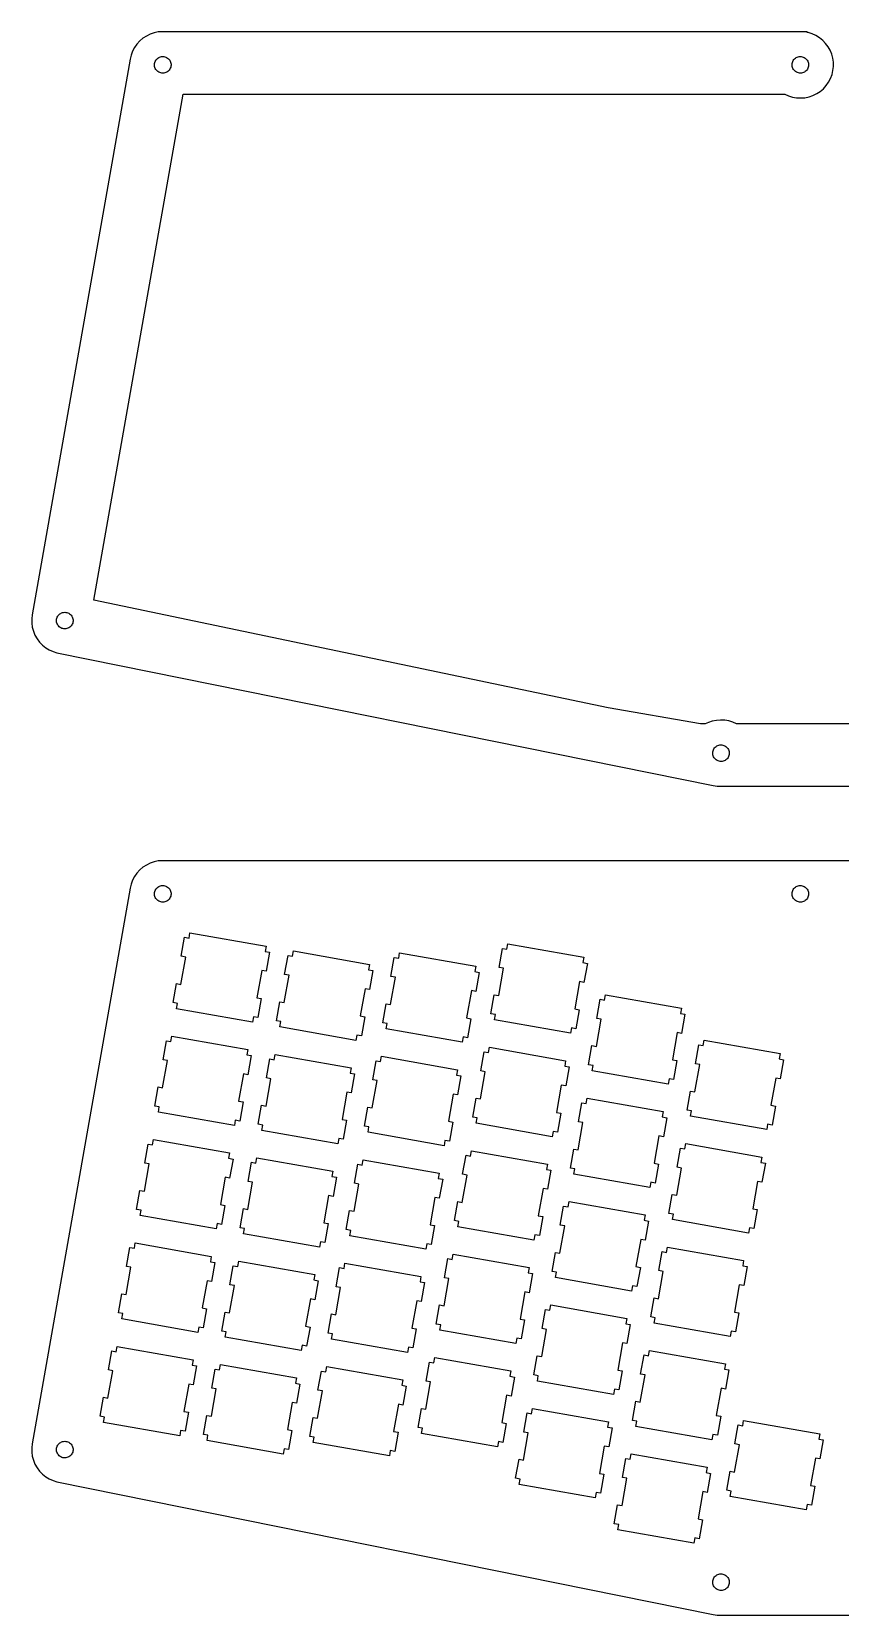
# Model space of a CAD drawing. Header units: metres. Extents: x -146 to 446, y -6 to 280.
# Drawn here: x 153.7 to 300, y -6.3 to 280.2 of the extents above; entities that cross this region are included whole.
import ezdxf

# ---------------------------------------------------------------- set-up
doc = ezdxf.new("R2010")
doc.units = ezdxf.units.M

msp = doc.modelspace()

# ---------------------------------------------------------------- linework, layer by layer
for p, q in [((172.703, 277.992), (172.269, 277.376)), ((173.211, 278.548), (172.703, 277.992)), ((173.785, 279.036), (173.211, 278.548)), ((174.415, 279.449), (173.785, 279.036)), ((175.093, 279.779), (174.415, 279.449)), ((175.806, 280.022), (175.093, 279.779)), ((176.544, 280.174), (175.806, 280.022)), ((177.295, 280.232), (176.544, 280.174)), ((294, 280.232), (177.295, 280.232)), ((294, 280.095), (294, 280.232)), ((294.175, 280.064), (294, 280.095)), ((294.895, 279.841), (294.175, 280.064)), ((295.581, 279.53), (294.895, 279.841)), ((296.223, 279.135), (295.581, 279.53)), ((296.81, 278.663), (296.223, 279.135)), ((297.334, 278.121), (296.81, 278.663)), ((297.785, 277.517), (297.334, 278.121)), ((171.47, 275.274), (153.738, 174.711)), ((171.647, 276.006), (171.47, 275.274)), ((171.915, 276.711), (171.647, 276.006)), ((172.269, 277.376), (171.915, 276.711)), ((176.101, 275.018), (176.21, 275.172)), ((176.21, 275.172), (176.337, 275.311)), ((176.337, 275.311), (176.48, 275.433)), ((176.48, 275.433), (176.638, 275.536)), ((176.638, 275.536), (176.807, 275.619)), ((176.807, 275.619), (176.986, 275.68)), ((176.986, 275.68), (177.17, 275.717)), ((177.17, 275.717), (177.358, 275.732)), ((177.358, 275.732), (177.546, 275.723)), ((177.546, 275.723), (177.732, 275.69)), ((177.732, 275.69), (177.912, 275.634)), ((177.912, 275.634), (178.083, 275.557)), ((178.083, 275.557), (178.244, 275.458)), ((178.244, 275.458), (178.39, 275.34)), ((178.39, 275.34), (178.521, 275.204)), ((178.521, 275.204), (178.634, 275.053)), ((291.487, 275.018), (291.595, 275.172)), ((291.595, 275.172), (291.722, 275.311)), ((291.722, 275.311), (291.866, 275.433)), ((291.866, 275.433), (292.023, 275.536)), ((292.023, 275.536), (292.193, 275.619)), ((292.193, 275.619), (292.371, 275.68)), ((292.371, 275.68), (292.556, 275.718)), ((292.556, 275.718), (292.743, 275.732)), ((292.743, 275.732), (292.932, 275.723)), ((292.932, 275.723), (293.117, 275.69)), ((293.117, 275.69), (293.297, 275.634)), ((293.297, 275.634), (293.469, 275.557)), ((293.469, 275.557), (293.629, 275.458)), ((293.629, 275.458), (293.776, 275.34)), ((293.776, 275.34), (293.907, 275.204)), ((293.907, 275.204), (294.02, 275.053)), ((298.157, 276.862), (297.785, 277.517)), ((298.444, 276.166), (298.157, 276.862)), ((298.642, 275.439), (298.444, 276.166)), ((298.747, 274.692), (298.642, 275.439)), ((175.881, 274.305), (175.902, 274.493)), ((175.883, 274.117), (175.881, 274.305)), ((175.91, 273.93), (175.883, 274.117)), ((175.902, 274.493), (175.946, 274.676)), ((175.959, 273.749), (175.91, 273.93)), ((175.946, 274.676), (176.013, 274.852)), ((176.031, 273.575), (175.959, 273.749)), ((176.013, 274.852), (176.101, 275.018)), ((176.124, 273.411), (176.031, 273.575)), ((176.237, 273.26), (176.124, 273.411)), ((176.368, 273.124), (176.237, 273.26)), ((176.514, 273.006), (176.368, 273.124)), ((176.675, 272.908), (176.514, 273.006)), ((176.846, 272.83), (176.675, 272.908)), ((177.026, 272.774), (176.846, 272.83)), ((177.212, 272.741), (177.026, 272.774)), ((177.4, 272.732), (177.212, 272.741)), ((177.588, 272.747), (177.4, 272.732)), ((177.772, 272.785), (177.588, 272.747)), ((177.951, 272.845), (177.772, 272.785)), ((178.12, 272.928), (177.951, 272.845)), ((178.278, 273.031), (178.12, 272.928)), ((178.421, 273.153), (178.278, 273.031)), ((178.548, 273.292), (178.421, 273.153)), ((178.657, 273.446), (178.548, 273.292)), ((178.634, 275.053), (178.727, 274.89)), ((178.745, 273.612), (178.657, 273.446)), ((178.727, 274.89), (178.799, 274.715)), ((178.812, 273.789), (178.745, 273.612)), ((178.799, 274.715), (178.848, 274.534)), ((178.856, 273.972), (178.812, 273.789)), ((178.848, 274.534), (178.875, 274.347)), ((178.877, 274.159), (178.856, 273.972)), ((178.875, 274.347), (178.877, 274.159)), ((291.266, 274.305), (291.287, 274.493)), ((291.269, 274.117), (291.266, 274.305)), ((291.295, 273.93), (291.269, 274.117)), ((291.287, 274.493), (291.331, 274.676)), ((291.344, 273.749), (291.295, 273.93)), ((291.331, 274.676), (291.398, 274.852)), ((291.416, 273.575), (291.344, 273.749)), ((291.398, 274.852), (291.487, 275.018)), ((291.509, 273.411), (291.416, 273.575)), ((291.622, 273.26), (291.509, 273.411)), ((291.753, 273.124), (291.622, 273.26)), ((291.9, 273.006), (291.753, 273.124)), ((292.06, 272.908), (291.9, 273.006)), ((292.232, 272.83), (292.06, 272.908)), ((292.412, 272.774), (292.232, 272.83)), ((292.597, 272.741), (292.412, 272.774)), ((292.785, 272.732), (292.597, 272.741)), ((292.973, 272.747), (292.785, 272.732)), ((293.158, 272.785), (292.973, 272.747)), ((293.336, 272.845), (293.158, 272.785)), ((293.505, 272.928), (293.336, 272.845)), ((293.663, 273.031), (293.505, 272.928)), ((293.806, 273.153), (293.663, 273.031)), ((293.933, 273.292), (293.806, 273.153)), ((294.042, 273.446), (293.933, 273.292)), ((294.02, 275.053), (294.113, 274.89)), ((294.13, 273.612), (294.042, 273.446)), ((294.113, 274.89), (294.184, 274.715)), ((294.197, 273.789), (294.13, 273.612)), ((294.184, 274.715), (294.234, 274.534)), ((294.242, 273.972), (294.197, 273.789)), ((294.234, 274.534), (294.26, 274.347)), ((294.263, 274.159), (294.242, 273.972)), ((294.26, 274.347), (294.263, 274.159)), ((298.228, 271.753), (298.496, 272.458)), ((298.496, 272.458), (298.673, 273.19)), ((298.673, 273.19), (298.757, 273.939)), ((298.757, 273.939), (298.747, 274.692)), ((295.728, 269.015), (296.359, 269.428)), ((296.359, 269.428), (296.932, 269.916)), ((296.932, 269.916), (297.44, 270.472)), ((297.44, 270.472), (297.875, 271.088)), ((297.875, 271.088), (298.228, 271.753)), ((164.926, 177.366), (181.075, 268.953)), ((181.075, 268.953), (289.917, 268.953)), ((289.917, 268.953), (289.948, 268.934)), ((289.948, 268.934), (290.634, 268.623)), ((290.634, 268.623), (291.354, 268.4)), ((291.354, 268.4), (292.096, 268.27)), ((292.096, 268.27), (292.848, 268.233)), ((292.848, 268.233), (293.599, 268.29)), ((293.599, 268.29), (294.338, 268.442)), ((294.338, 268.442), (295.051, 268.685)), ((295.051, 268.685), (295.728, 269.015)), ((158.605, 174.748), (158.749, 174.871)), ((158.749, 174.871), (158.906, 174.974)), ((158.906, 174.974), (159.076, 175.056)), ((159.076, 175.056), (159.254, 175.117)), ((159.254, 175.117), (159.438, 175.155)), ((159.438, 175.155), (159.626, 175.169)), ((159.626, 175.169), (159.814, 175.16)), ((159.814, 175.16), (160, 175.127)), ((160, 175.127), (160.18, 175.072)), ((160.18, 175.072), (160.351, 174.994)), ((160.351, 174.994), (160.512, 174.895)), ((160.512, 174.895), (160.659, 174.777)), ((257.962, 157.915), (164.926, 177.366)), ((153.738, 174.711), (153.654, 173.963)), ((153.654, 173.963), (153.665, 173.209)), ((153.665, 173.209), (153.77, 172.463)), ((153.77, 172.463), (153.967, 171.736)), ((158.149, 173.743), (158.17, 173.93)), ((158.152, 173.554), (158.149, 173.743)), ((158.178, 173.368), (158.152, 173.554)), ((158.17, 173.93), (158.214, 174.113)), ((158.227, 173.186), (158.178, 173.368)), ((158.214, 174.113), (158.281, 174.289)), ((158.299, 173.012), (158.227, 173.186)), ((158.281, 174.289), (158.37, 174.455)), ((158.392, 172.848), (158.299, 173.012)), ((158.37, 174.455), (158.478, 174.609)), ((158.505, 172.697), (158.392, 172.848)), ((158.478, 174.609), (158.605, 174.748)), ((158.636, 172.562), (158.505, 172.697)), ((158.782, 172.444), (158.636, 172.562)), ((158.943, 172.345), (158.782, 172.444)), ((159.114, 172.267), (158.943, 172.345)), ((159.294, 172.212), (159.114, 172.267)), ((159.48, 172.179), (159.294, 172.212)), ((159.668, 172.17), (159.48, 172.179)), ((159.856, 172.184), (159.668, 172.17)), ((160.04, 172.222), (159.856, 172.184)), ((160.219, 172.283), (160.04, 172.222)), ((160.388, 172.365), (160.219, 172.283)), ((160.546, 172.468), (160.388, 172.365)), ((160.689, 172.59), (160.546, 172.468)), ((160.659, 174.777), (160.789, 174.642)), ((160.816, 172.73), (160.689, 172.59)), ((160.789, 174.642), (160.902, 174.491)), ((160.925, 172.884), (160.816, 172.73)), ((160.902, 174.491), (160.995, 174.327)), ((161.013, 173.05), (160.925, 172.884)), ((160.995, 174.327), (161.067, 174.153)), ((161.08, 173.226), (161.013, 173.05)), ((161.067, 174.153), (161.116, 173.971)), ((161.124, 173.409), (161.08, 173.226)), ((161.116, 173.971), (161.143, 173.785)), ((161.145, 173.596), (161.124, 173.409)), ((161.143, 173.785), (161.145, 173.596)), ((153.967, 171.736), (154.254, 171.039)), ((154.254, 171.039), (154.627, 170.384)), ((154.627, 170.384), (155.078, 169.781)), ((155.078, 169.781), (155.601, 169.239)), ((155.601, 169.239), (156.189, 168.767)), ((156.189, 168.767), (156.83, 168.372)), ((156.83, 168.372), (157.516, 168.061)), ((157.516, 168.061), (158.236, 167.838)), ((158.236, 167.838), (276.989, 143.852)), ((274.704, 154.963), (257.962, 157.915)), ((275.564, 154.963), (274.704, 154.963)), ((276.114, 155.231), (275.564, 154.963)), ((276.827, 155.474), (276.114, 155.231)), ((277.565, 155.625), (276.827, 155.474)), ((278.316, 155.683), (277.565, 155.625)), ((279.069, 155.646), (278.316, 155.683)), ((279.811, 155.516), (279.069, 155.646)), ((280.531, 155.293), (279.811, 155.516)), ((281.217, 154.982), (280.531, 155.293)), ((281.247, 154.963), (281.217, 154.982)), ((318.753, 154.963), (281.247, 154.963)), ((276.902, 149.757), (276.923, 149.944)), ((276.905, 149.569), (276.902, 149.757)), ((276.931, 149.382), (276.905, 149.569)), ((276.923, 149.944), (276.967, 150.127)), ((276.98, 149.2), (276.931, 149.382)), ((276.967, 150.127), (277.034, 150.303)), ((277.052, 149.026), (276.98, 149.2)), ((277.034, 150.303), (277.123, 150.47)), ((277.145, 148.863), (277.052, 149.026)), ((277.123, 150.47), (277.231, 150.624)), ((277.231, 150.624), (277.358, 150.763)), ((277.358, 150.763), (277.502, 150.885)), ((277.502, 150.885), (277.659, 150.988)), ((277.659, 150.988), (277.829, 151.071)), ((277.829, 151.071), (278.007, 151.131)), ((278.007, 151.131), (278.191, 151.169)), ((278.191, 151.169), (278.379, 151.184)), ((278.379, 151.184), (278.567, 151.174)), ((278.567, 151.174), (278.753, 151.142)), ((278.753, 151.142), (278.933, 151.086)), ((278.933, 151.086), (279.104, 151.008)), ((279.104, 151.008), (279.265, 150.91)), ((279.265, 150.91), (279.412, 150.792)), ((279.412, 150.792), (279.542, 150.656)), ((279.542, 150.656), (279.655, 150.505)), ((279.655, 150.505), (279.748, 150.341)), ((279.766, 149.064), (279.678, 148.898)), ((279.748, 150.341), (279.82, 150.167)), ((279.833, 149.24), (279.766, 149.064)), ((279.82, 150.167), (279.87, 149.985)), ((279.877, 149.423), (279.833, 149.24)), ((279.87, 149.985), (279.896, 149.799)), ((279.898, 149.611), (279.877, 149.423)), ((279.896, 149.799), (279.898, 149.611)), ((277.258, 148.712), (277.145, 148.863)), ((277.389, 148.576), (277.258, 148.712)), ((277.535, 148.458), (277.389, 148.576)), ((277.696, 148.359), (277.535, 148.458)), ((277.867, 148.282), (277.696, 148.359)), ((278.047, 148.226), (277.867, 148.282)), ((278.233, 148.193), (278.047, 148.226)), ((278.421, 148.184), (278.233, 148.193)), ((278.609, 148.198), (278.421, 148.184)), ((278.793, 148.236), (278.609, 148.198)), ((278.972, 148.297), (278.793, 148.236)), ((279.141, 148.38), (278.972, 148.297)), ((279.299, 148.483), (279.141, 148.38)), ((279.442, 148.605), (279.299, 148.483)), ((279.569, 148.744), (279.442, 148.605)), ((279.678, 148.898), (279.569, 148.744)), ((276.989, 143.852), (277.731, 143.721)), ((277.731, 143.721), (278.484, 143.684)), ((278.484, 143.684), (321.516, 143.684)), ((173.785, 129.036), (173.211, 128.548)), ((174.415, 129.449), (173.785, 129.036)), ((175.093, 129.779), (174.415, 129.449)), ((175.806, 130.022), (175.093, 129.779)), ((176.544, 130.174), (175.806, 130.022)), ((177.295, 130.232), (176.544, 130.174)), ((422.705, 130.232), (177.295, 130.232)), ((171.915, 126.711), (171.647, 126.006)), ((172.269, 127.376), (171.915, 126.711)), ((172.703, 127.992), (172.269, 127.376)), ((173.211, 128.548), (172.703, 127.992)), ((171.47, 125.274), (153.738, 24.7114)), ((171.647, 126.006), (171.47, 125.274)), ((175.881, 124.305), (175.902, 124.493)), ((175.883, 124.117), (175.881, 124.305)), ((175.91, 123.93), (175.883, 124.117)), ((175.902, 124.493), (175.946, 124.676)), ((175.959, 123.749), (175.91, 123.93)), ((175.946, 124.676), (176.013, 124.852)), ((176.031, 123.575), (175.959, 123.749)), ((176.013, 124.852), (176.101, 125.018)), ((176.124, 123.411), (176.031, 123.575)), ((176.101, 125.018), (176.21, 125.172)), ((176.237, 123.26), (176.124, 123.411)), ((176.21, 125.172), (176.337, 125.311)), ((176.368, 123.124), (176.237, 123.26)), ((176.337, 125.311), (176.48, 125.433)), ((176.48, 125.433), (176.638, 125.536)), ((176.638, 125.536), (176.807, 125.619)), ((176.807, 125.619), (176.986, 125.68)), ((176.986, 125.68), (177.17, 125.717)), ((177.17, 125.717), (177.358, 125.732)), ((177.358, 125.732), (177.546, 125.723)), ((177.546, 125.723), (177.732, 125.69)), ((177.732, 125.69), (177.912, 125.634)), ((177.912, 125.634), (178.083, 125.557)), ((178.083, 125.557), (178.244, 125.458)), ((178.244, 125.458), (178.39, 125.34)), ((178.39, 125.34), (178.521, 125.204)), ((178.548, 123.292), (178.421, 123.153)), ((178.521, 125.204), (178.634, 125.053)), ((178.657, 123.446), (178.548, 123.292)), ((178.634, 125.053), (178.727, 124.89)), ((178.745, 123.612), (178.657, 123.446)), ((178.727, 124.89), (178.799, 124.715)), ((178.812, 123.789), (178.745, 123.612)), ((178.799, 124.715), (178.848, 124.534)), ((178.856, 123.972), (178.812, 123.789)), ((178.848, 124.534), (178.875, 124.347)), ((178.877, 124.159), (178.856, 123.972)), ((178.875, 124.347), (178.877, 124.159)), ((291.266, 124.305), (291.287, 124.493)), ((291.269, 124.117), (291.266, 124.305)), ((291.295, 123.93), (291.269, 124.117)), ((291.287, 124.493), (291.331, 124.676)), ((291.344, 123.749), (291.295, 123.93)), ((291.331, 124.676), (291.398, 124.852)), ((291.416, 123.575), (291.344, 123.749)), ((291.398, 124.852), (291.487, 125.018)), ((291.509, 123.411), (291.416, 123.575)), ((291.487, 125.018), (291.595, 125.172)), ((291.622, 123.26), (291.509, 123.411)), ((291.595, 125.172), (291.722, 125.311)), ((291.753, 123.124), (291.622, 123.26)), ((291.722, 125.311), (291.866, 125.433)), ((291.866, 125.433), (292.023, 125.536)), ((292.023, 125.536), (292.193, 125.619)), ((292.193, 125.619), (292.371, 125.68)), ((292.371, 125.68), (292.556, 125.718)), ((292.556, 125.718), (292.743, 125.732)), ((292.743, 125.732), (292.932, 125.723)), ((292.932, 125.723), (293.117, 125.69)), ((293.117, 125.69), (293.297, 125.634)), ((293.297, 125.634), (293.469, 125.557)), ((293.469, 125.557), (293.629, 125.458)), ((293.629, 125.458), (293.776, 125.34)), ((293.776, 125.34), (293.907, 125.204)), ((293.933, 123.292), (293.806, 123.153)), ((293.907, 125.204), (294.02, 125.053)), ((294.042, 123.446), (293.933, 123.292)), ((294.02, 125.053), (294.113, 124.89)), ((294.13, 123.612), (294.042, 123.446)), ((294.113, 124.89), (294.184, 124.715)), ((294.197, 123.789), (294.13, 123.612)), ((294.184, 124.715), (294.234, 124.534)), ((294.242, 123.972), (294.197, 123.789)), ((294.234, 124.534), (294.26, 124.347)), ((294.263, 124.159), (294.242, 123.972)), ((294.26, 124.347), (294.263, 124.159)), ((176.514, 123.006), (176.368, 123.124)), ((176.675, 122.908), (176.514, 123.006)), ((176.846, 122.83), (176.675, 122.908)), ((177.026, 122.774), (176.846, 122.83)), ((177.212, 122.741), (177.026, 122.774)), ((177.4, 122.732), (177.212, 122.741)), ((177.588, 122.747), (177.4, 122.732)), ((177.772, 122.785), (177.588, 122.747)), ((177.951, 122.845), (177.772, 122.785)), ((178.12, 122.928), (177.951, 122.845)), ((178.278, 123.031), (178.12, 122.928)), ((178.421, 123.153), (178.278, 123.031)), ((291.9, 123.006), (291.753, 123.124)), ((292.06, 122.908), (291.9, 123.006)), ((292.232, 122.83), (292.06, 122.908)), ((292.412, 122.774), (292.232, 122.83)), ((292.597, 122.741), (292.412, 122.774)), ((292.785, 122.732), (292.597, 122.741)), ((292.973, 122.747), (292.785, 122.732)), ((293.158, 122.785), (292.973, 122.747)), ((293.336, 122.845), (293.158, 122.785)), ((293.505, 122.928), (293.336, 122.845)), ((293.663, 123.031), (293.505, 122.928)), ((293.806, 123.153), (293.663, 123.031)), ((180.726, 112.927), (181.334, 116.374)), ((181.334, 116.374), (182.134, 116.232)), ((182.134, 116.232), (182.304, 117.198)), ((182.304, 117.198), (196.062, 114.772)), ((196.062, 114.772), (195.892, 113.807)), ((239.657, 114.213), (239.828, 115.178)), ((239.828, 115.178), (253.585, 112.753)), ((180.657, 107.853), (181.526, 112.785)), ((181.526, 112.785), (180.726, 112.927)), ((195.892, 113.807), (196.692, 113.665)), ((196.692, 113.665), (196.085, 110.218)), ((199.437, 109.627), (200.045, 113.074)), ((200.045, 113.074), (200.845, 112.933)), ((200.845, 112.933), (201.016, 113.899)), ((201.016, 113.899), (214.773, 111.473)), ((218.67, 109.282), (219.277, 112.729)), ((219.277, 112.729), (220.078, 112.588)), ((220.078, 112.588), (220.248, 113.554)), ((220.248, 113.554), (234.006, 111.128)), ((238.249, 110.907), (238.857, 114.354)), ((238.857, 114.354), (239.657, 114.213)), ((253.585, 112.753), (253.415, 111.787)), ((253.415, 111.787), (254.216, 111.646)), ((195.284, 110.36), (194.414, 105.427)), ((196.085, 110.218), (195.284, 110.36)), ((199.368, 104.553), (200.238, 109.486)), ((200.238, 109.486), (199.437, 109.627)), ((214.773, 111.473), (214.603, 110.507)), ((214.603, 110.507), (215.404, 110.366)), ((215.404, 110.366), (214.796, 106.919)), ((218.6, 104.208), (219.47, 109.141)), ((219.47, 109.141), (218.67, 109.282)), ((234.006, 111.128), (233.835, 110.162)), ((233.835, 110.162), (234.636, 110.021)), ((234.636, 110.021), (234.028, 106.574)), ((238.18, 105.833), (239.05, 110.766)), ((239.05, 110.766), (238.249, 110.907)), ((254.216, 111.646), (253.608, 108.199)), ((179.248, 104.547), (179.856, 107.994)), ((179.856, 107.994), (180.657, 107.853)), ((213.995, 107.06), (213.126, 102.128)), ((214.796, 106.919), (213.995, 107.06)), ((233.228, 106.715), (232.358, 101.783)), ((234.028, 106.574), (233.228, 106.715)), ((252.807, 108.34), (251.938, 103.407)), ((253.608, 108.199), (252.807, 108.34)), ((180.049, 104.406), (179.248, 104.547)), ((179.879, 103.44), (180.049, 104.406)), ((193.636, 101.014), (179.879, 103.44)), ((194.414, 105.427), (195.215, 105.286)), ((195.215, 105.286), (194.607, 101.839)), ((197.96, 101.248), (198.567, 104.695)), ((198.567, 104.695), (199.368, 104.553)), ((217.192, 100.903), (217.8, 104.35)), ((217.8, 104.35), (218.6, 104.208)), ((236.772, 102.527), (237.379, 105.974)), ((237.379, 105.974), (238.18, 105.833)), ((251.938, 103.407), (252.738, 103.266)), ((252.738, 103.266), (252.13, 99.8193)), ((255.919, 101.699), (256.526, 105.146)), ((256.526, 105.146), (257.327, 105.005)), ((257.327, 105.005), (257.497, 105.97)), ((257.497, 105.97), (271.255, 103.544)), ((271.255, 103.544), (271.085, 102.579)), ((193.807, 101.98), (193.636, 101.014)), ((194.607, 101.839), (193.807, 101.98)), ((198.76, 101.106), (197.96, 101.248)), ((198.59, 100.141), (198.76, 101.106)), ((213.126, 102.128), (213.926, 101.986)), ((213.926, 101.986), (213.318, 98.5395)), ((217.992, 100.762), (217.192, 100.903)), ((217.822, 99.796), (217.992, 100.762)), ((232.358, 101.783), (233.158, 101.641)), ((233.158, 101.641), (232.551, 98.1946)), ((237.572, 102.386), (236.772, 102.527)), ((237.402, 101.421), (237.572, 102.386)), ((251.159, 98.9949), (237.402, 101.421)), ((255.849, 96.6251), (256.719, 101.558)), ((256.719, 101.558), (255.919, 101.699)), ((271.085, 102.579), (271.885, 102.438)), ((271.885, 102.438), (271.277, 98.9908)), ((177.427, 94.2153), (178.034, 97.6622)), ((178.034, 97.6622), (178.835, 97.5211)), ((178.835, 97.5211), (179.005, 98.4866)), ((179.005, 98.4866), (192.763, 96.0608)), ((212.348, 97.7151), (198.59, 100.141)), ((212.518, 98.6806), (212.348, 97.7151)), ((213.318, 98.5395), (212.518, 98.6806)), ((231.58, 97.3702), (217.822, 99.796)), ((231.75, 98.3357), (231.58, 97.3702)), ((232.551, 98.1946), (231.75, 98.3357)), ((251.33, 99.9604), (251.159, 98.9949)), ((252.13, 99.8193), (251.33, 99.9604)), ((270.477, 99.132), (269.607, 94.1992)), ((271.277, 98.9908), (270.477, 99.132)), ((275.17, 96.7814), (275.34, 97.747)), ((275.34, 97.747), (289.098, 95.3211)), ((192.763, 96.0608), (192.593, 95.0952)), ((192.593, 95.0952), (193.393, 94.9541)), ((193.393, 94.9541), (192.785, 91.5071)), ((197.546, 94.2218), (197.716, 95.1873)), ((197.716, 95.1873), (211.474, 92.7614)), ((216.778, 93.8769), (216.949, 94.8424)), ((216.949, 94.8424), (230.706, 92.4165)), ((234.95, 92.1958), (235.558, 95.6427)), ((235.558, 95.6427), (236.358, 95.5016)), ((236.358, 95.5016), (236.528, 96.4671)), ((236.528, 96.4671), (250.286, 94.0413)), ((254.441, 93.3193), (255.049, 96.7662)), ((255.049, 96.7662), (255.849, 96.6251)), ((273.762, 93.4756), (274.369, 96.9226)), ((274.369, 96.9226), (275.17, 96.7814)), ((289.098, 95.3211), (288.928, 94.3556)), ((177.357, 89.1414), (178.227, 94.0741)), ((178.227, 94.0741), (177.427, 94.2153)), ((196.138, 90.916), (196.746, 94.3629)), ((196.746, 94.3629), (197.546, 94.2218)), ((211.474, 92.7614), (211.304, 91.7959)), ((211.304, 91.7959), (212.104, 91.6548)), ((215.37, 90.5711), (215.978, 94.018)), ((215.978, 94.018), (216.778, 93.8769)), ((230.706, 92.4165), (230.536, 91.451)), ((234.88, 87.1219), (235.75, 92.0547)), ((235.75, 92.0547), (234.95, 92.1958)), ((250.286, 94.0413), (250.116, 93.0757)), ((250.116, 93.0757), (250.916, 92.9346)), ((250.916, 92.9346), (250.308, 89.4877)), ((255.241, 93.1781), (254.441, 93.3193)), ((255.071, 92.2126), (255.241, 93.1781)), ((268.829, 89.7867), (255.071, 92.2126)), ((269.607, 94.1992), (270.407, 94.0581)), ((270.407, 94.0581), (269.8, 90.6111)), ((273.692, 88.4017), (274.562, 93.3345)), ((274.562, 93.3345), (273.762, 93.4756)), ((288.928, 94.3556), (289.728, 94.2144)), ((289.728, 94.2144), (289.12, 90.7675)), ((175.949, 85.8356), (176.557, 89.2825)), ((176.557, 89.2825), (177.357, 89.1414)), ((191.985, 91.6483), (191.115, 86.7155)), ((192.785, 91.5071), (191.985, 91.6483)), ((196.069, 85.842), (196.938, 90.7748)), ((196.938, 90.7748), (196.138, 90.916)), ((212.104, 91.6548), (211.497, 88.2078)), ((215.301, 85.4971), (216.171, 90.4299)), ((216.171, 90.4299), (215.37, 90.5711)), ((230.536, 91.451), (231.337, 91.3099)), ((231.337, 91.3099), (230.729, 87.8629)), ((249.508, 89.6288), (248.638, 84.696)), ((250.308, 89.4877), (249.508, 89.6288)), ((268.999, 90.7523), (268.829, 89.7867)), ((269.8, 90.6111), (268.999, 90.7523)), ((288.32, 90.9086), (287.45, 85.9758)), ((289.12, 90.7675), (288.32, 90.9086)), ((191.115, 86.7155), (191.915, 86.5744)), ((191.915, 86.5744), (191.308, 83.1274)), ((194.66, 82.5363), (195.268, 85.9832)), ((195.268, 85.9832), (196.069, 85.842)), ((210.696, 88.349), (209.826, 83.4162)), ((211.497, 88.2078), (210.696, 88.349)), ((229.928, 88.0041), (229.059, 83.0713)), ((230.729, 87.8629), (229.928, 88.0041)), ((233.472, 83.8161), (234.08, 87.263)), ((234.08, 87.263), (234.88, 87.1219)), ((252.619, 82.9876), (253.227, 86.4346)), ((253.227, 86.4346), (254.027, 86.2934)), ((254.027, 86.2934), (254.198, 87.259)), ((254.198, 87.259), (267.955, 84.8331)), ((272.284, 85.0959), (272.892, 88.5428)), ((272.892, 88.5428), (273.692, 88.4017)), ((287.45, 85.9758), (288.251, 85.8347)), ((176.749, 85.6944), (175.949, 85.8356)), ((176.579, 84.7289), (176.749, 85.6944)), ((190.337, 82.303), (176.579, 84.7289)), ((190.507, 83.2686), (190.337, 82.303)), ((191.308, 83.1274), (190.507, 83.2686)), ((209.826, 83.4162), (210.627, 83.275)), ((210.627, 83.275), (210.019, 79.8281)), ((213.893, 82.1914), (214.5, 85.6383)), ((214.5, 85.6383), (215.301, 85.4971)), ((234.273, 83.6749), (233.472, 83.8161)), ((234.102, 82.7094), (234.273, 83.6749)), ((248.638, 84.696), (249.439, 84.5549)), ((249.439, 84.5549), (248.831, 81.1079)), ((267.955, 84.8331), (267.785, 83.8676)), ((267.785, 83.8676), (268.586, 83.7264)), ((268.586, 83.7264), (267.978, 80.2795)), ((273.085, 84.9548), (272.284, 85.0959)), ((272.914, 83.9892), (273.085, 84.9548)), ((286.672, 81.5634), (272.914, 83.9892)), ((288.251, 85.8347), (287.643, 82.3878)), ((195.461, 82.3951), (194.66, 82.5363)), ((195.291, 81.4296), (195.461, 82.3951)), ((209.048, 79.0037), (195.291, 81.4296)), ((214.693, 82.0502), (213.893, 82.1914)), ((214.523, 81.0847), (214.693, 82.0502)), ((228.281, 78.6588), (214.523, 81.0847)), ((229.059, 83.0713), (229.859, 82.9301)), ((229.859, 82.9301), (229.251, 79.4832)), ((247.86, 80.2835), (234.102, 82.7094)), ((248.03, 81.2491), (247.86, 80.2835)), ((248.831, 81.1079), (248.03, 81.2491)), ((252.55, 77.9137), (253.42, 82.8465)), ((253.42, 82.8465), (252.619, 82.9876)), ((267.177, 80.4206), (266.308, 75.4879)), ((267.978, 80.2795), (267.177, 80.4206)), ((286.842, 82.5289), (286.672, 81.5634)), ((287.643, 82.3878), (286.842, 82.5289)), ((174.127, 75.5039), (174.735, 78.9509)), ((174.735, 78.9509), (175.535, 78.8097)), ((175.535, 78.8097), (175.706, 79.7753)), ((175.706, 79.7753), (189.463, 77.3494)), ((209.219, 79.9693), (209.048, 79.0037)), ((210.019, 79.8281), (209.219, 79.9693)), ((228.451, 79.6244), (228.281, 78.6588)), ((229.251, 79.4832), (228.451, 79.6244)), ((233.059, 76.7903), (233.229, 77.7558)), ((233.229, 77.7558), (246.987, 75.3299)), ((251.142, 74.6079), (251.749, 78.0549)), ((251.749, 78.0549), (252.55, 77.9137)), ((270.462, 74.7643), (271.07, 78.2112)), ((271.07, 78.2112), (271.871, 78.0701)), ((271.871, 78.0701), (272.041, 79.0356)), ((272.041, 79.0356), (285.799, 76.6098)), ((174.058, 70.43), (174.928, 75.3628)), ((174.928, 75.3628), (174.127, 75.5039)), ((189.463, 77.3494), (189.293, 76.3839)), ((189.293, 76.3839), (190.094, 76.2427)), ((190.094, 76.2427), (189.486, 72.7958)), ((192.839, 72.2046), (193.446, 75.6516)), ((193.446, 75.6516), (194.247, 75.5104)), ((194.247, 75.5104), (194.417, 76.476)), ((194.417, 76.476), (208.175, 74.0501)), ((212.071, 71.8597), (212.679, 75.3067)), ((212.679, 75.3067), (213.479, 75.1655)), ((213.479, 75.1655), (213.649, 76.1311)), ((213.649, 76.1311), (227.407, 73.7052)), ((231.65, 73.4845), (232.258, 76.9314)), ((232.258, 76.9314), (233.059, 76.7903)), ((246.987, 75.3299), (246.816, 74.3644)), ((251.942, 74.4668), (251.142, 74.6079)), ((266.308, 75.4879), (267.108, 75.3467)), ((267.108, 75.3467), (266.5, 71.8998)), ((270.393, 69.6904), (271.263, 74.6231)), ((271.263, 74.6231), (270.462, 74.7643)), ((285.799, 76.6098), (285.628, 75.6442)), ((285.628, 75.6442), (286.429, 75.5031)), ((286.429, 75.5031), (285.821, 72.0561)), ((188.685, 72.9369), (187.816, 68.0042)), ((189.486, 72.7958), (188.685, 72.9369)), ((192.769, 67.1307), (193.639, 72.0635)), ((193.639, 72.0635), (192.839, 72.2046)), ((208.175, 74.0501), (208.005, 73.0845)), ((208.005, 73.0845), (208.805, 72.9434)), ((208.805, 72.9434), (208.197, 69.4965)), ((212.002, 66.7858), (212.871, 71.7186)), ((212.871, 71.7186), (212.071, 71.8597)), ((227.407, 73.7052), (227.237, 72.7397)), ((227.237, 72.7397), (228.037, 72.5985)), ((228.037, 72.5985), (227.43, 69.1516)), ((231.581, 68.4105), (232.451, 73.3433)), ((232.451, 73.3433), (231.65, 73.4845)), ((246.816, 74.3644), (247.617, 74.2233)), ((247.617, 74.2233), (247.009, 70.7763)), ((251.772, 73.5012), (251.942, 74.4668)), ((265.53, 71.0754), (251.772, 73.5012)), ((265.7, 72.0409), (265.53, 71.0754)), ((266.5, 71.8998), (265.7, 72.0409)), ((285.021, 72.1973), (284.151, 67.2645)), ((285.821, 72.0561), (285.021, 72.1973)), ((172.65, 67.1242), (173.257, 70.5712)), ((173.257, 70.5712), (174.058, 70.43)), ((207.397, 69.6376), (206.527, 64.7048)), ((208.197, 69.4965), (207.397, 69.6376)), ((226.629, 69.2927), (225.759, 64.3599)), ((227.43, 69.1516), (226.629, 69.2927)), ((246.209, 70.9174), (245.339, 65.9847)), ((247.009, 70.7763), (246.209, 70.9174)), ((268.985, 66.3846), (269.593, 69.8315)), ((269.593, 69.8315), (270.393, 69.6904)), ((173.45, 66.9831), (172.65, 67.1242)), ((173.28, 66.0175), (173.45, 66.9831)), ((187.038, 63.5917), (173.28, 66.0175)), ((187.816, 68.0042), (188.616, 67.863)), ((188.616, 67.863), (188.008, 64.4161)), ((191.361, 63.8249), (191.969, 67.2718)), ((191.969, 67.2718), (192.769, 67.1307)), ((210.593, 63.48), (211.201, 66.9269)), ((211.201, 66.9269), (212.002, 66.7858)), ((230.173, 65.1047), (230.781, 68.5517)), ((230.781, 68.5517), (231.581, 68.4105)), ((245.339, 65.9847), (246.139, 65.8435)), ((249.32, 64.2763), (249.928, 67.7232)), ((249.928, 67.7232), (250.728, 67.5821)), ((250.728, 67.5821), (250.898, 68.5476)), ((250.898, 68.5476), (264.656, 66.1218)), ((264.656, 66.1218), (264.486, 65.1562)), ((269.785, 66.2434), (268.985, 66.3846)), ((269.615, 65.2779), (269.785, 66.2434)), ((284.151, 67.2645), (284.951, 67.1234)), ((284.951, 67.1234), (284.343, 63.6764)), ((187.208, 64.5572), (187.038, 63.5917)), ((188.008, 64.4161), (187.208, 64.5572)), ((192.161, 63.6838), (191.361, 63.8249)), ((191.991, 62.7182), (192.161, 63.6838)), ((206.527, 64.7048), (207.327, 64.5637)), ((207.327, 64.5637), (206.72, 61.1168)), ((211.394, 63.3389), (210.593, 63.48)), ((211.224, 62.3733), (211.394, 63.3389)), ((225.759, 64.3599), (226.56, 64.2188)), ((226.56, 64.2188), (225.952, 60.7719)), ((230.973, 64.9636), (230.173, 65.1047)), ((230.803, 63.998), (230.973, 64.9636)), ((244.561, 61.5722), (230.803, 63.998)), ((246.139, 65.8435), (245.532, 62.3966)), ((249.251, 59.2024), (250.12, 64.1351)), ((250.12, 64.1351), (249.32, 64.2763)), ((264.486, 65.1562), (265.286, 65.0151)), ((265.286, 65.0151), (264.679, 61.5681)), ((283.373, 62.852), (269.615, 65.2779)), ((283.543, 63.8176), (283.373, 62.852)), ((284.343, 63.6764), (283.543, 63.8176)), ((170.828, 56.7926), (171.436, 60.2395)), ((171.436, 60.2395), (172.236, 60.0984)), ((172.236, 60.0984), (172.406, 61.0639)), ((172.406, 61.0639), (186.164, 58.6381)), ((205.749, 60.2924), (191.991, 62.7182)), ((205.919, 61.2579), (205.749, 60.2924)), ((206.72, 61.1168), (205.919, 61.2579)), ((224.981, 59.9475), (211.224, 62.3733)), ((225.152, 60.913), (224.981, 59.9475)), ((225.952, 60.7719), (225.152, 60.913)), ((244.731, 62.5377), (244.561, 61.5722)), ((245.532, 62.3966), (244.731, 62.5377)), ((263.878, 61.7093), (263.008, 56.7765)), ((264.679, 61.5681), (263.878, 61.7093)), ((268.571, 59.3587), (268.742, 60.3243)), ((268.742, 60.3243), (282.499, 57.8984)), ((186.164, 58.6381), (185.994, 57.6725)), ((185.994, 57.6725), (186.794, 57.5314)), ((186.794, 57.5314), (186.187, 54.0844)), ((190.948, 56.7991), (191.118, 57.7646)), ((191.118, 57.7646), (204.876, 55.3387)), ((210.18, 56.4542), (210.35, 57.4197)), ((210.35, 57.4197), (224.108, 54.9939)), ((228.351, 54.7731), (228.959, 58.22)), ((228.959, 58.22), (229.759, 58.0789)), ((229.759, 58.0789), (229.93, 59.0444)), ((229.93, 59.0444), (243.687, 56.6186)), ((247.842, 55.8966), (248.45, 59.3435)), ((248.45, 59.3435), (249.251, 59.2024)), ((267.163, 56.0529), (267.771, 59.4999)), ((267.771, 59.4999), (268.571, 59.3587)), ((282.499, 57.8984), (282.329, 56.9329)), ((170.759, 51.7187), (171.628, 56.6514)), ((171.628, 56.6514), (170.828, 56.7926)), ((189.539, 53.4933), (190.147, 56.9402)), ((190.147, 56.9402), (190.948, 56.7991)), ((204.876, 55.3387), (204.705, 54.3732)), ((208.772, 53.1484), (209.379, 56.5953)), ((209.379, 56.5953), (210.18, 56.4542)), ((224.108, 54.9939), (223.938, 54.0283)), ((228.282, 49.6992), (229.152, 54.632)), ((229.152, 54.632), (228.351, 54.7731)), ((243.687, 56.6186), (243.517, 55.653)), ((243.517, 55.653), (244.318, 55.5119)), ((244.318, 55.5119), (243.71, 52.065)), ((248.643, 55.7554), (247.842, 55.8966)), ((248.473, 54.7899), (248.643, 55.7554)), ((262.23, 52.364), (248.473, 54.7899)), ((263.008, 56.7765), (263.809, 56.6354)), ((263.809, 56.6354), (263.201, 53.1884)), ((267.094, 50.979), (267.964, 55.9118)), ((267.964, 55.9118), (267.163, 56.0529)), ((282.329, 56.9329), (283.129, 56.7917)), ((283.129, 56.7917), (282.522, 53.3448)), ((169.35, 48.4129), (169.958, 51.8598)), ((169.958, 51.8598), (170.759, 51.7187)), ((185.386, 54.2256), (184.516, 49.2928)), ((186.187, 54.0844), (185.386, 54.2256)), ((189.47, 48.4194), (190.34, 53.3521)), ((190.34, 53.3521), (189.539, 53.4933)), ((204.705, 54.3732), (205.506, 54.2321)), ((205.506, 54.2321), (204.898, 50.7851)), ((208.702, 48.0745), (209.572, 53.0072)), ((209.572, 53.0072), (208.772, 53.1484)), ((223.938, 54.0283), (224.738, 53.8872)), ((224.738, 53.8872), (224.13, 50.4402)), ((242.909, 52.2061), (242.04, 47.2733)), ((243.71, 52.065), (242.909, 52.2061)), ((262.401, 53.3296), (262.23, 52.364)), ((263.201, 53.1884), (262.401, 53.3296)), ((281.721, 53.4859), (280.851, 48.5531)), ((282.522, 53.3448), (281.721, 53.4859)), ((184.516, 49.2928), (185.317, 49.1517)), ((185.317, 49.1517), (184.709, 45.7047)), ((204.097, 50.9263), (203.228, 45.9935)), ((204.898, 50.7851), (204.097, 50.9263)), ((223.33, 50.5814), (222.46, 45.6486)), ((224.13, 50.4402), (223.33, 50.5814)), ((226.874, 46.3934), (227.481, 49.8403)), ((227.481, 49.8403), (228.282, 49.6992)), ((246.021, 45.5649), (246.628, 49.0119)), ((246.628, 49.0119), (247.429, 48.8707)), ((247.429, 48.8707), (247.599, 49.8363)), ((247.599, 49.8363), (261.357, 47.4104)), ((265.685, 47.6732), (266.293, 51.1202)), ((266.293, 51.1202), (267.094, 50.979)), ((170.151, 48.2717), (169.35, 48.4129)), ((169.981, 47.3062), (170.151, 48.2717)), ((183.738, 44.8803), (169.981, 47.3062)), ((188.062, 45.1136), (188.669, 48.5605)), ((188.669, 48.5605), (189.47, 48.4194)), ((203.228, 45.9935), (204.028, 45.8524)), ((204.028, 45.8524), (203.42, 42.4054)), ((207.294, 44.7687), (207.902, 48.2156)), ((207.902, 48.2156), (208.702, 48.0745)), ((227.674, 46.2522), (226.874, 46.3934)), ((227.504, 45.2867), (227.674, 46.2522)), ((242.04, 47.2733), (242.84, 47.1322)), ((242.84, 47.1322), (242.232, 43.6852)), ((261.357, 47.4104), (261.187, 46.4449)), ((261.187, 46.4449), (261.987, 46.3037)), ((261.987, 46.3037), (261.379, 42.8568)), ((266.486, 47.5321), (265.685, 47.6732)), ((266.316, 46.5665), (266.486, 47.5321)), ((280.073, 44.1407), (266.316, 46.5665)), ((280.851, 48.5531), (281.652, 48.412)), ((281.652, 48.412), (281.044, 44.9651)), ((183.909, 45.8459), (183.738, 44.8803)), ((184.709, 45.7047), (183.909, 45.8459)), ((188.862, 44.9724), (188.062, 45.1136)), ((188.692, 44.0069), (188.862, 44.9724)), ((202.45, 41.581), (188.692, 44.0069)), ((208.094, 44.6275), (207.294, 44.7687)), ((207.924, 43.662), (208.094, 44.6275)), ((221.682, 41.2361), (207.924, 43.662)), ((222.46, 45.6486), (223.26, 45.5075)), ((223.26, 45.5075), (222.653, 42.0605)), ((241.262, 42.8608), (227.504, 45.2867)), ((241.432, 43.8264), (241.262, 42.8608)), ((242.232, 43.6852), (241.432, 43.8264)), ((245.951, 40.491), (246.821, 45.4238)), ((246.821, 45.4238), (246.021, 45.5649)), ((260.579, 42.9979), (259.709, 38.0652)), ((261.379, 42.8568), (260.579, 42.9979)), ((280.244, 45.1062), (280.073, 44.1407)), ((281.044, 44.9651), (280.244, 45.1062)), ((167.529, 38.0813), (168.136, 41.5282)), ((168.136, 41.5282), (168.937, 41.387)), ((168.937, 41.387), (169.107, 42.3526)), ((169.107, 42.3526), (182.865, 39.9267)), ((202.62, 42.5466), (202.45, 41.581)), ((203.42, 42.4054), (202.62, 42.5466)), ((221.852, 42.2017), (221.682, 41.2361)), ((222.653, 42.0605), (221.852, 42.2017)), ((226.46, 39.3676), (226.63, 40.3331)), ((226.63, 40.3331), (240.388, 37.9072)), ((244.543, 37.1852), (245.151, 40.6322)), ((245.151, 40.6322), (245.951, 40.491)), ((263.864, 37.3416), (264.472, 40.7885)), ((264.472, 40.7885), (265.272, 40.6474)), ((265.272, 40.6474), (265.442, 41.6129)), ((265.442, 41.6129), (279.2, 39.1871)), ((167.459, 33.0073), (168.329, 37.9401)), ((168.329, 37.9401), (167.529, 38.0813)), ((182.865, 39.9267), (182.695, 38.9612)), ((182.695, 38.9612), (183.495, 38.82)), ((183.495, 38.82), (182.887, 35.3731)), ((186.24, 34.7819), (186.848, 38.2289)), ((186.848, 38.2289), (187.648, 38.0877)), ((187.648, 38.0877), (187.818, 39.0533)), ((187.818, 39.0533), (201.576, 36.6274)), ((205.472, 34.437), (206.08, 37.884)), ((206.08, 37.884), (206.88, 37.7428)), ((206.88, 37.7428), (207.051, 38.7084)), ((207.051, 38.7084), (220.808, 36.2825)), ((225.052, 36.0618), (225.66, 39.5087)), ((225.66, 39.5087), (226.46, 39.3676)), ((240.388, 37.9072), (240.218, 36.9417)), ((259.709, 38.0652), (260.509, 37.924)), ((260.509, 37.924), (259.902, 34.4771)), ((264.664, 37.2005), (263.864, 37.3416)), ((279.2, 39.1871), (279.03, 38.2215)), ((279.03, 38.2215), (279.83, 38.0804)), ((279.83, 38.0804), (279.222, 34.6335)), ((182.087, 35.5142), (181.217, 30.5815)), ((182.887, 35.3731), (182.087, 35.5142)), ((186.171, 29.708), (187.04, 34.6408)), ((187.04, 34.6408), (186.24, 34.7819)), ((201.576, 36.6274), (201.406, 35.6619)), ((201.406, 35.6619), (202.206, 35.5207)), ((202.206, 35.5207), (201.599, 32.0738)), ((206.273, 34.2959), (205.472, 34.437)), ((220.808, 36.2825), (220.638, 35.317)), ((220.638, 35.317), (221.439, 35.1758)), ((221.439, 35.1758), (220.831, 31.7289)), ((224.983, 30.9878), (225.852, 35.9206)), ((225.852, 35.9206), (225.052, 36.0618)), ((240.218, 36.9417), (241.018, 36.8006)), ((241.018, 36.8006), (240.41, 33.3536)), ((245.344, 37.0441), (244.543, 37.1852)), ((245.173, 36.0786), (245.344, 37.0441)), ((258.931, 33.6527), (245.173, 36.0786)), ((259.101, 34.6182), (258.931, 33.6527)), ((259.902, 34.4771), (259.101, 34.6182)), ((263.794, 32.2677), (264.664, 37.2005)), ((278.422, 34.7746), (277.552, 29.8418)), ((279.222, 34.6335), (278.422, 34.7746)), ((166.051, 29.7015), (166.659, 33.1485)), ((166.659, 33.1485), (167.459, 33.0073)), ((200.798, 32.2149), (199.928, 27.2822)), ((201.599, 32.0738), (200.798, 32.2149)), ((205.403, 29.3631), (206.273, 34.2959)), ((220.03, 31.87), (219.161, 26.9373)), ((220.831, 31.7289), (220.03, 31.87)), ((239.61, 33.4948), (238.74, 28.562)), ((240.41, 33.3536), (239.61, 33.4948)), ((262.386, 28.9619), (262.994, 32.4088)), ((262.994, 32.4088), (263.794, 32.2677)), ((166.852, 29.5604), (166.051, 29.7015)), ((166.681, 28.5948), (166.852, 29.5604)), ((181.217, 30.5815), (182.017, 30.4403)), ((182.017, 30.4403), (181.41, 26.9934)), ((184.762, 26.4022), (185.37, 29.8492)), ((185.37, 29.8492), (186.171, 29.708)), ((203.995, 26.0573), (204.602, 29.5043)), ((204.602, 29.5043), (205.403, 29.3631)), ((223.574, 27.682), (224.182, 31.129)), ((224.182, 31.129), (224.983, 30.9878)), ((242.721, 26.8536), (243.329, 30.3005)), ((243.329, 30.3005), (244.13, 30.1594)), ((244.13, 30.1594), (244.3, 31.1249)), ((244.3, 31.1249), (258.058, 28.6991)), ((258.058, 28.6991), (257.887, 27.7335)), ((263.187, 28.8207), (262.386, 28.9619)), ((263.016, 27.8552), (263.187, 28.8207)), ((277.552, 29.8418), (278.353, 29.7007)), ((278.353, 29.7007), (277.745, 26.2537)), ((282.334, 27.9924), (282.504, 28.9579)), ((282.504, 28.9579), (296.262, 26.5321)), ((180.439, 26.169), (166.681, 28.5948)), ((180.609, 27.1345), (180.439, 26.169)), ((181.41, 26.9934), (180.609, 27.1345)), ((185.563, 26.2611), (184.762, 26.4022)), ((185.393, 25.2955), (185.563, 26.2611)), ((199.928, 27.2822), (200.729, 27.141)), ((200.729, 27.141), (200.121, 23.6941)), ((204.795, 25.9162), (203.995, 26.0573)), ((204.625, 24.9506), (204.795, 25.9162)), ((219.161, 26.9373), (219.961, 26.7961)), ((219.961, 26.7961), (219.353, 23.3492)), ((224.375, 27.5409), (223.574, 27.682)), ((224.204, 26.5754), (224.375, 27.5409)), ((237.962, 24.1495), (224.204, 26.5754)), ((238.74, 28.562), (239.541, 28.4208)), ((239.541, 28.4208), (238.933, 24.9739)), ((242.652, 21.7797), (243.522, 26.7125)), ((243.522, 26.7125), (242.721, 26.8536)), ((257.887, 27.7335), (258.688, 27.5924)), ((258.688, 27.5924), (258.08, 24.1455)), ((276.774, 25.4293), (263.016, 27.8552)), ((276.944, 26.3949), (276.774, 25.4293)), ((277.745, 26.2537), (276.944, 26.3949)), ((280.925, 24.6866), (281.533, 28.1335)), ((281.533, 28.1335), (282.334, 27.9924)), ((296.262, 26.5321), (296.091, 25.5665)), ((153.738, 24.7114), (153.654, 23.9626)), ((153.654, 23.9626), (153.665, 23.2092)), ((153.665, 23.2092), (153.77, 22.463)), ((158.149, 23.7428), (158.17, 23.93)), ((158.152, 23.5544), (158.149, 23.7428)), ((158.178, 23.3679), (158.152, 23.5544)), ((158.17, 23.93), (158.214, 24.1131)), ((158.227, 23.1861), (158.178, 23.3679)), ((158.214, 24.1131), (158.281, 24.2891)), ((158.299, 23.0119), (158.227, 23.1861)), ((158.281, 24.2891), (158.37, 24.4555)), ((158.392, 22.8482), (158.299, 23.0119)), ((158.37, 24.4555), (158.478, 24.6094)), ((158.478, 24.6094), (158.605, 24.7485)), ((158.605, 24.7485), (158.749, 24.8706)), ((158.749, 24.8706), (158.906, 24.9737)), ((158.906, 24.9737), (159.076, 25.0563)), ((159.076, 25.0563), (159.254, 25.117)), ((159.254, 25.117), (159.438, 25.1549)), ((159.438, 25.1549), (159.626, 25.1693)), ((159.626, 25.1693), (159.814, 25.1601)), ((159.814, 25.1601), (160, 25.1274)), ((160, 25.1274), (160.18, 25.0717)), ((160.18, 25.0717), (160.351, 24.9939)), ((160.351, 24.9939), (160.512, 24.8952)), ((160.512, 24.8952), (160.659, 24.7772)), ((160.659, 24.7772), (160.789, 24.6417)), ((160.789, 24.6417), (160.902, 24.4908)), ((160.902, 24.4908), (160.995, 24.327)), ((161.013, 23.0498), (160.925, 22.8835)), ((160.995, 24.327), (161.067, 24.1529)), ((161.08, 23.2259), (161.013, 23.0498)), ((161.067, 24.1529), (161.116, 23.9711)), ((161.124, 23.409), (161.08, 23.2259)), ((161.116, 23.9711), (161.143, 23.7846)), ((161.145, 23.5962), (161.124, 23.409)), ((161.143, 23.7846), (161.145, 23.5962)), ((199.15, 22.8697), (185.393, 25.2955)), ((199.321, 23.8352), (199.15, 22.8697)), ((200.121, 23.6941), (199.321, 23.8352)), ((218.383, 22.5248), (204.625, 24.9506)), ((218.553, 23.4903), (218.383, 22.5248)), ((219.353, 23.3492), (218.553, 23.4903)), ((238.132, 25.115), (237.962, 24.1495)), ((238.933, 24.9739), (238.132, 25.115)), ((257.279, 24.2866), (256.41, 19.3538)), ((258.08, 24.1455), (257.279, 24.2866)), ((280.856, 19.6127), (281.726, 24.5455)), ((281.726, 24.5455), (280.925, 24.6866)), ((296.091, 25.5665), (296.892, 25.4254)), ((296.892, 25.4254), (296.284, 21.9785)), ((153.77, 22.463), (153.967, 21.7359)), ((153.967, 21.7359), (154.254, 21.0393)), ((154.254, 21.0393), (154.627, 20.3841)), ((154.627, 20.3841), (155.078, 19.7808)), ((158.505, 22.6973), (158.392, 22.8482)), ((158.636, 22.5618), (158.505, 22.6973)), ((158.782, 22.4438), (158.636, 22.5618)), ((158.943, 22.3451), (158.782, 22.4438)), ((159.114, 22.2672), (158.943, 22.3451)), ((159.294, 22.2115), (159.114, 22.2672)), ((159.48, 22.1788), (159.294, 22.2115)), ((159.668, 22.1696), (159.48, 22.1788)), ((159.856, 22.1841), (159.668, 22.1696)), ((160.04, 22.222), (159.856, 22.1841)), ((160.219, 22.2827), (160.04, 22.222)), ((160.388, 22.3652), (160.219, 22.2827)), ((160.546, 22.4684), (160.388, 22.3652)), ((160.689, 22.5905), (160.546, 22.4684)), ((160.816, 22.7296), (160.689, 22.5905)), ((160.925, 22.8835), (160.816, 22.7296)), ((241.244, 18.4739), (241.852, 21.9208)), ((241.852, 21.9208), (242.652, 21.7797)), ((260.564, 18.6302), (261.172, 22.0772)), ((261.172, 22.0772), (261.973, 21.936)), ((261.973, 21.936), (262.143, 22.9016)), ((262.143, 22.9016), (275.901, 20.4757)), ((275.901, 20.4757), (275.73, 19.5102)), ((295.484, 22.1196), (294.614, 17.1868)), ((296.284, 21.9785), (295.484, 22.1196)), ((155.078, 19.7808), (155.601, 19.2388)), ((155.601, 19.2388), (156.189, 18.7666)), ((156.189, 18.7666), (156.83, 18.3718)), ((156.83, 18.3718), (157.516, 18.0605)), ((157.516, 18.0605), (158.236, 17.8377)), ((158.236, 17.8377), (276.989, -6.1479)), ((242.044, 18.3327), (241.244, 18.4739)), ((241.874, 17.3672), (242.044, 18.3327)), ((255.632, 14.9413), (241.874, 17.3672)), ((256.41, 19.3538), (257.21, 19.2127)), ((257.21, 19.2127), (256.602, 15.7657)), ((260.495, 13.5563), (261.365, 18.4891)), ((261.365, 18.4891), (260.564, 18.6302)), ((275.73, 19.5102), (276.531, 19.369)), ((276.531, 19.369), (275.923, 15.9221)), ((279.448, 16.3069), (280.056, 19.7538)), ((280.056, 19.7538), (280.856, 19.6127)), ((255.802, 15.9069), (255.632, 14.9413)), ((256.602, 15.7657), (255.802, 15.9069)), ((275.123, 16.0632), (274.253, 11.1305)), ((275.923, 15.9221), (275.123, 16.0632)), ((280.248, 16.1657), (279.448, 16.3069)), ((280.078, 15.2002), (280.248, 16.1657)), ((293.836, 12.7743), (280.078, 15.2002)), ((294.614, 17.1868), (295.414, 17.0457)), ((295.414, 17.0457), (294.806, 13.5987)), ((259.087, 10.2505), (259.695, 13.6975)), ((259.695, 13.6975), (260.495, 13.5563)), ((294.006, 13.7399), (293.836, 12.7743)), ((294.806, 13.5987), (294.006, 13.7399)), ((259.887, 10.1094), (259.087, 10.2505)), ((259.717, 9.14384), (259.887, 10.1094)), ((273.475, 6.71799), (259.717, 9.14384)), ((274.253, 11.1305), (275.053, 10.9893)), ((275.053, 10.9893), (274.445, 7.54239)), ((273.645, 7.68353), (273.475, 6.71799)), ((274.445, 7.54239), (273.645, 7.68353)), ((276.923, -0.05566), (276.967, 0.12741)), ((276.967, 0.12741), (277.034, 0.3035)), ((277.034, 0.3035), (277.123, 0.46982)), ((277.123, 0.46982), (277.231, 0.62376)), ((277.231, 0.62376), (277.358, 0.76286)), ((277.358, 0.76286), (277.502, 0.88495)), ((277.502, 0.88495), (277.659, 0.9881)), ((277.659, 0.9881), (277.829, 1.07066)), ((277.829, 1.07066), (278.007, 1.13136)), ((278.007, 1.13136), (278.191, 1.16925)), ((278.191, 1.16925), (278.379, 1.1837)), ((278.379, 1.1837), (278.567, 1.1745)), ((278.567, 1.1745), (278.753, 1.14178)), ((278.753, 1.14178), (278.933, 1.08609)), ((278.933, 1.08609), (279.104, 1.00827)), ((279.104, 1.00827), (279.265, 0.90956)), ((279.265, 0.90956), (279.412, 0.79153)), ((279.412, 0.79153), (279.542, 0.65604)), ((279.542, 0.65604), (279.655, 0.5052)), ((279.655, 0.5052), (279.748, 0.34142)), ((279.748, 0.34142), (279.82, 0.16725)), ((279.82, 0.16725), (279.87, -0.01453)), ((276.902, -0.24286), (276.923, -0.05566)), ((276.905, -0.43121), (276.902, -0.24286)), ((276.931, -0.61775), (276.905, -0.43121)), ((276.98, -0.79953), (276.931, -0.61775)), ((277.052, -0.97368), (276.98, -0.79953)), ((277.145, -1.13747), (277.052, -0.97368)), ((277.258, -1.28831), (277.145, -1.13747)), ((277.389, -1.42383), (277.258, -1.28831)), ((277.535, -1.54185), (277.389, -1.42383)), ((277.696, -1.64055), (277.535, -1.54185)), ((277.867, -1.71838), (277.696, -1.64055)), ((278.047, -1.77408), (277.867, -1.71838)), ((278.233, -1.80679), (278.047, -1.77408)), ((278.421, -1.81599), (278.233, -1.80679)), ((278.609, -1.80153), (278.421, -1.81599)), ((278.793, -1.76366), (278.609, -1.80153)), ((278.972, -1.70296), (278.793, -1.76366)), ((279.141, -1.62038), (278.972, -1.70296)), ((279.299, -1.51723), (279.141, -1.62038)), ((279.442, -1.39514), (279.299, -1.51723)), ((279.569, -1.25604), (279.442, -1.39514)), ((279.678, -1.10211), (279.569, -1.25604)), ((279.766, -0.93579), (279.678, -1.10211)), ((279.833, -0.7597), (279.766, -0.93579)), ((279.877, -0.57661), (279.833, -0.7597)), ((279.87, -0.01453), (279.896, -0.20106)), ((279.898, -0.3894), (279.877, -0.57661)), ((279.896, -0.20106), (279.898, -0.3894)), ((276.989, -6.1479), (277.731, -6.27875)), ((277.731, -6.27875), (278.484, -6.31555)), ((278.484, -6.31555), (321.516, -6.31555))]:
    msp.add_line(p, q)

doc.saveas('drawing.dxf')
